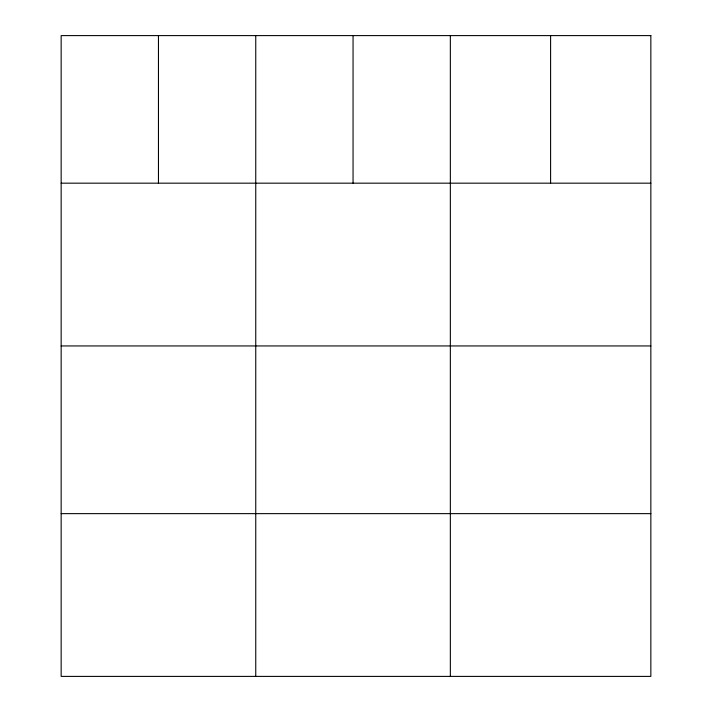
<?xml version="1.0" encoding="UTF-8"?>
<svg xmlns="http://www.w3.org/2000/svg" width="712" height="712" viewBox="0 0 712 712"><rect width="100%" height="100%" fill="white"/><g stroke="black" fill="none" stroke-linecap="round" stroke-linejoin="round"><path stroke-width="1.07" d="M61.152 183.171L650.848 183.171M61.152 345.943L650.848 345.943M61.152 513.637L650.848 513.637M550.598 35.6L550.598 183.171M450.349 35.6L450.349 676.4M353.054 35.6L353.054 183.171M255.75 35.6L255.75 676.4M158.456 35.6L158.456 183.171M650.848 35.6L61.152 35.6L61.152 676.4L650.848 676.4L650.848 35.6"/></g></svg>
